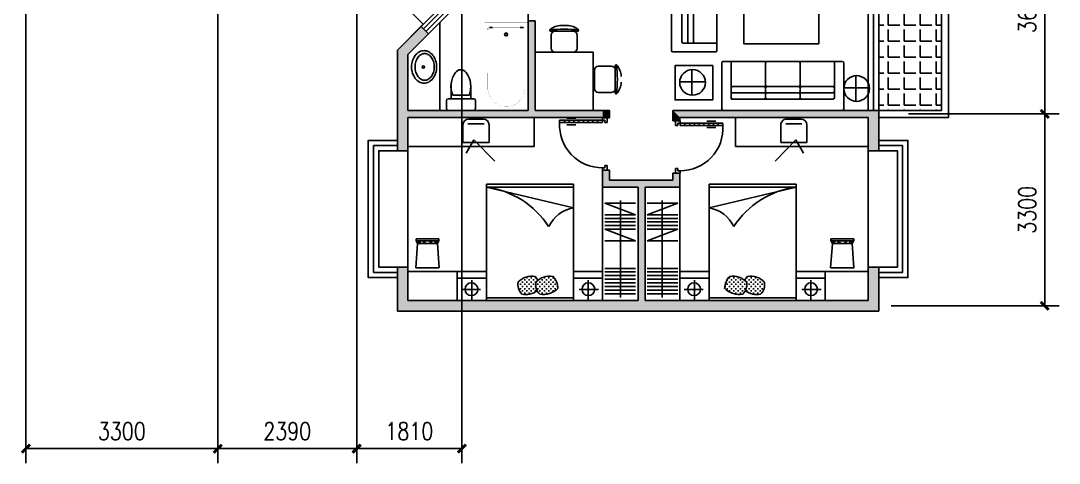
# Model space of a CAD drawing. Header units: millimetres. Extents: x 1254 to 38405, y 477 to 25328.
# Drawn here: x 20544 to 38405, y 4602 to 12208 of the extents above; entities that cross this region are included whole.
import ezdxf
from ezdxf.enums import TextEntityAlignment as Align

# ---------------------------------------------------------------- set-up
doc = ezdxf.new("R2010")
doc.units = ezdxf.units.MM
for name, color, linetype in [('BL', 7, 'Continuous'), ('DIM', 15, 'Continuous'), ('H', 13, 'Continuous'), ('J', 7, 'Continuous'), ('OA_FURNITURE', 7, 'Continuous'), ('PUB_H', 13, 'Continuous'), ('TOILET', 7, 'Continuous'), ('W', 2, 'Continuous'), ('WALL', 4, 'Continuous'), ('WC', 10, 'Continuous'), ('WINDOW_TEXT', 7, 'Continuous'), ('轮廓线', 240, 'Continuous')]:
    doc.layers.add(name, color=color, linetype=linetype)
doc.styles.add('DIM_FONT', font='SIMPLEX.shx', dxfattribs={"width": 0.8})
doc.styles.add('SIMPLEX', font='SIMPLEX.SHX')
doc.styles.get("Standard").update_dxf_attribs({"font": 'arial.ttf'})
doc.dimstyles.new('DIMN', dxfattribs={"dimtxt": 300, "dimasz": 1, "dimexe": 250, "dimexo": 300, "dimgap": 150, "dimtad": 1, "dimdec": 0, "dimdsep": 46, "dimtxsty": 'DIM_FONT', "dimblk": '_DIMX', "dimblk1": 'ARCHTICK', "dimblk2": 'ARCHTICK', "dimcen": 0.1, "dimclrt": 7, "dimadec": 0, "dimazin": 0, "dimtfac": 1, "dimtdec": 0, "dimtix": 1, "dimtmove": 2, "dimatfit": 3, "dimldrblk": '_DIMX', "dimfxl": 1, "dimtolj": 1, "dimtzin": 0, "dimarcsym": 0})

# ---------------------------------------------------------------- blocks, each defined once
blk = doc.blocks.new('*X9')
at = {"color": 0}
for p, q in [((284933, 2325), (284944, 2325)), ((284934, 2316), (284934, 2326)), ((285000, 2325), (285019, 2325)), ((285009, 2316), (285009, 2334)), ((285075, 2325), (285094, 2325)), ((285084, 2316), (285084, 2334)), ((285234, 2316), (285234, 2323)), ((285240, 2325), (285244, 2325)), ((285300, 2325), (285319, 2325)), ((285309, 2316), (285309, 2334)), ((285375, 2325), (285394, 2325)), ((285384, 2316), (285384, 2334)), ((285450, 2325), (285452, 2325)), ((284817, 2212), (284831, 2212)), ((284822, 2203), (284822, 2222)), ((284850, 2250), (284869, 2250)), ((284850, 2175), (284869, 2175)), ((284859, 2241), (284859, 2259)), ((284859, 2166), (284859, 2184)), ((284888, 2288), (284906, 2288)), ((284888, 2212), (284906, 2212)), ((284897, 2278), (284897, 2297)), ((284897, 2203), (284897, 2222)), ((284897, 2128), (284897, 2147)), ((284925, 2250), (284944, 2250)), ((284925, 2175), (284944, 2175)), ((284934, 2241), (284934, 2259)), ((284934, 2166), (284934, 2184)), ((284962, 2288), (284981, 2288)), ((284962, 2212), (284981, 2212)), ((284972, 2278), (284972, 2297)), ((284972, 2203), (284972, 2222)), ((284972, 2128), (284972, 2147)), ((285000, 2250), (285019, 2250)), ((285000, 2175), (285019, 2175)), ((285009, 2241), (285009, 2259)), ((285009, 2166), (285009, 2184)), ((285038, 2288), (285056, 2288)), ((285038, 2212), (285056, 2212)), ((285047, 2278), (285047, 2297)), ((285047, 2203), (285047, 2222)), ((285047, 2128), (285047, 2147)), ((285075, 2250), (285094, 2250)), ((285075, 2175), (285094, 2175)), ((285084, 2241), (285084, 2259)), ((285084, 2166), (285084, 2184)), ((285112, 2288), (285131, 2288)), ((285112, 2212), (285131, 2212)), ((285122, 2278), (285122, 2297)), ((285122, 2203), (285122, 2222)), ((285122, 2128), (285122, 2147)), ((285150, 2250), (285169, 2250)), ((285150, 2175), (285169, 2175)), ((285159, 2241), (285159, 2259)), ((285159, 2166), (285159, 2184)), ((285188, 2288), (285206, 2288)), ((285188, 2212), (285206, 2212)), ((285197, 2278), (285197, 2297)), ((285197, 2203), (285197, 2222)), ((285197, 2128), (285197, 2147)), ((285225, 2250), (285244, 2250)), ((285225, 2175), (285244, 2175)), ((285234, 2241), (285234, 2259)), ((285234, 2166), (285234, 2184)), ((285262, 2288), (285281, 2288)), ((285262, 2212), (285281, 2212)), ((285272, 2278), (285272, 2297)), ((285272, 2203), (285272, 2222)), ((285272, 2128), (285272, 2147)), ((285300, 2250), (285319, 2250)), ((285300, 2175), (285319, 2175)), ((285309, 2241), (285309, 2259)), ((285309, 2166), (285309, 2184)), ((285338, 2288), (285356, 2288)), ((285338, 2212), (285356, 2212)), ((285347, 2278), (285347, 2297)), ((285347, 2203), (285347, 2222)), ((285347, 2128), (285347, 2147)), ((285375, 2250), (285394, 2250)), ((285375, 2175), (285394, 2175)), ((285384, 2241), (285384, 2259)), ((285384, 2166), (285384, 2184)), ((285412, 2288), (285431, 2288)), ((285412, 2212), (285431, 2212)), ((285422, 2278), (285422, 2297)), ((285422, 2203), (285422, 2222)), ((285422, 2128), (285422, 2147)), ((285450, 2250), (285469, 2250)), ((285450, 2175), (285469, 2175)), ((285459, 2316), (285459, 2316)), ((285459, 2241), (285459, 2259)), ((285459, 2166), (285459, 2184)), ((285488, 2212), (285500, 2212)), ((285497, 2203), (285497, 2222)), ((285497, 2138), (285497, 2147)), ((284856, 2100), (284869, 2100)), ((284859, 2094), (284859, 2109)), ((284888, 2138), (284906, 2138)), ((284888, 2062), (284906, 2062)), ((284897, 2053), (284897, 2072)), ((284925, 2100), (284944, 2100)), ((284934, 2091), (284934, 2109)), ((284962, 2138), (284981, 2138)), ((284962, 2062), (284981, 2062)), ((284972, 2053), (284972, 2072)), ((285000, 2100), (285019, 2100)), ((285009, 2091), (285009, 2109)), ((285038, 2138), (285056, 2138)), ((285038, 2062), (285056, 2062)), ((285047, 2053), (285047, 2072)), ((285075, 2100), (285094, 2100)), ((285084, 2091), (285084, 2109)), ((285112, 2138), (285131, 2138)), ((285150, 2100), (285151, 2100)), ((285159, 2106), (285159, 2109)), ((285163, 2100), (285169, 2100)), ((285188, 2138), (285206, 2138)), ((285188, 2062), (285206, 2062)), ((285197, 2053), (285197, 2072)), ((285225, 2100), (285244, 2100)), ((285234, 2091), (285234, 2109)), ((285262, 2138), (285281, 2138)), ((285262, 2062), (285281, 2062)), ((285272, 2053), (285272, 2072)), ((285300, 2100), (285319, 2100)), ((285309, 2091), (285309, 2109)), ((285338, 2138), (285356, 2138)), ((285338, 2062), (285356, 2062)), ((285347, 2053), (285347, 2072)), ((285375, 2100), (285394, 2100)), ((285384, 2091), (285384, 2109)), ((285412, 2138), (285431, 2138)), ((285450, 2100), (285458, 2100)), ((285459, 2101), (285459, 2109)), ((285488, 2138), (285497, 2138))]:
    blk.add_line(p, q, dxfattribs=at)
blk = doc.blocks.new('_C2ZTH')
for p, q in [((-500, 750), (-500, 1250)), ((0, 1250), (-500, 1250)), ((-385, 750), (-385, 1250)), ((-191, 1178), (-191, 849)), ((0, 750), (0, 1250)), ((-353, 1001), (2, 1001)), ((0, 750), (-500, 750)), ((0, -750), (-500, -750)), ((-500, -750), (-500, -1250)), ((-385, -750), (-385, -1250)), ((-191, -1178), (-191, -849)), ((0, -750), (0, -1250)), ((-353, -1001), (2, -1001)), ((0, -1250), (-500, -1250))]:
    blk.add_line(p, q)
for centre in [(-196, 1006), (-196, -1006)]:
    blk.add_circle(centre, 110)
at = {"layer": 'J'}
for p, q in [((-2000, 750), (-2000, -750)), ((0, 750), (-2000, 750)), ((-1950, -750), (-1594, 750)), ((-1950, -750), (-1950, 750)), ((-50, 750), (-50, -750)), ((0, -750), (0, 750)), ((-2000, -750), (0, -750))]:
    blk.add_line(p, q, dxfattribs=at)
for centre, radius, start, end in [((-1023, 844), 578, 189.3238, 244.457), ((-93, 341), 328, 170.9132, 225.9541), ((-194, 156), 326, 92.7966, 133.2149), ((-458, 228), 354, 350.3657, 45.5224), ((-468, -936), 1493, 122.587, 172.8499), ((-93, 35), 328, 170.9132, 225.9541), ((-194, -151), 326, 118.3278, 133.2149), ((-270, 322), 222, 256.7256, 316.496), ((-458, -78), 354, 350.3657, 34.9896), ((-270, 15), 222, 256.7256, 316.496)]:
    blk.add_arc(centre, radius, start, end, dxfattribs=at)
at = {"layer": 'J', "rotation": 270}
blk.add_blockref('*X9', (-2455, 285295), dxfattribs=at)
at = {"style": 'DIM_FONT', "width": 0.8, "flags": 9}
for tag in ['XSIZE', 'YSIZE']:
    blk.add_attdef(tag, (0, 0), '', height=0.5, dxfattribs=at)
blk = doc.blocks.new('_DIMX')
at = {"const_width": 50}
blk.add_lwpolyline([(-70, -70), (70, 70)], dxfattribs=at)
blk = doc.blocks.new('*D38')
at = {"layer": 'DEFPOINTS', "color": 0, "transparency": 16777216}
for p in [(26322, 13787), (28132, 13787), (26322, 4852)]:
    blk.add_point(p, dxfattribs=at)
at = {"layer": 'DIM', "color": 0, "lineweight": -2, "transparency": 16777216}
for p, q in [((26322, 13487), (26322, 4602)), ((28132, 13487), (28132, 4602)), ((28131, 4852), (26323, 4852))]:
    blk.add_line(p, q, dxfattribs=at)
at = {"layer": 'DIM', "color": 0, "lineweight": -2, "transparency": 16777216, "rotation": 180}
blk.add_blockref('_DIMX', (26322, 4852), dxfattribs=at)
at = {"layer": 'DIM', "color": 0, "lineweight": -2, "transparency": 16777216}
blk.add_blockref('_DIMX', (28132, 4852), dxfattribs=at)
at = {"layer": 'DIM', "color": 7, "transparency": 16777216, "insert": (27227, 5152), "char_height": 300, "attachment_point": 5, "style": 'DIM_FONT'}
blk.add_mtext('\\A1;1810', dxfattribs=at)
blk = doc.blocks.new('_ARCHTICK')
at = {"color": 0, "linetype": 'ByBlock', "const_width": 0.15}
blk.add_lwpolyline([(-0.5, -0.5), (0.5, 0.5)], dxfattribs=at)
blk = doc.blocks.new('*D39')
at = {"layer": 'DEFPOINTS', "color": 0, "transparency": 16777216}
for p in [(23932, 13787), (26322, 13787), (23932, 4852)]:
    blk.add_point(p, dxfattribs=at)
at = {"layer": 'DIM', "color": 0, "lineweight": -2, "transparency": 16777216}
for p, q in [((23932, 13487), (23932, 4602)), ((26322, 13487), (26322, 4602)), ((26321, 4852), (23933, 4852))]:
    blk.add_line(p, q, dxfattribs=at)
at = {"layer": 'DIM', "color": 0, "lineweight": -2, "transparency": 16777216, "rotation": 180}
blk.add_blockref('_DIMX', (23932, 4852), dxfattribs=at)
at = {"layer": 'DIM', "color": 0, "lineweight": -2, "transparency": 16777216}
blk.add_blockref('_DIMX', (26322, 4852), dxfattribs=at)
at = {"layer": 'DIM', "color": 7, "transparency": 16777216, "insert": (25127, 5152), "char_height": 300, "attachment_point": 5, "style": 'DIM_FONT'}
blk.add_mtext('\\A1;2390', dxfattribs=at)
blk = doc.blocks.new('*D40')
at = {"layer": 'DEFPOINTS', "color": 0, "transparency": 16777216}
for p in [(20632, 13787), (23932, 13787), (20632, 4852)]:
    blk.add_point(p, dxfattribs=at)
at = {"layer": 'DIM', "color": 0, "lineweight": -2, "transparency": 16777216}
for p, q in [((20632, 13487), (20632, 4602)), ((23932, 13487), (23932, 4602)), ((23931, 4852), (20633, 4852))]:
    blk.add_line(p, q, dxfattribs=at)
at = {"layer": 'DIM', "color": 0, "lineweight": -2, "transparency": 16777216, "rotation": 180}
blk.add_blockref('_DIMX', (20632, 4852), dxfattribs=at)
at = {"layer": 'DIM', "color": 0, "lineweight": -2, "transparency": 16777216}
blk.add_blockref('_DIMX', (23932, 4852), dxfattribs=at)
at = {"layer": 'DIM', "color": 7, "transparency": 16777216, "insert": (22282, 5152), "char_height": 300, "attachment_point": 5, "style": 'DIM_FONT'}
blk.add_mtext('\\A1;3300', dxfattribs=at)
blk = doc.blocks.new('M_E4')
for p, q in [((670, -80), (670, -137)), ((670, -86), (670, -97)), ((670, -663), (670, -614))]:
    blk.add_line(p, q)
at = {"const_width": 1.5}
for points in [[(-750, -750), (-750, 0)], [(-750, 0), (750, 0)], [(750, 0), (750, -750)], [(608, -56), (640, -56)], [(670, -90), (670, -656)], [(670, -663), (670, -655)], [(750, -750), (-750, -750)]]:
    blk.add_lwpolyline(points, dxfattribs=at)
for points in [[(-399, -56, 0.930688), (-388, -693, 0.930688)], [(670, -86, 0.414214), (640, -56, 0.414214)], [(670, -90, 0.041784), (670, -85, 0.412615)], [(640, -693, 0.414214), (670, -663, 0.414214)]]:
    blk.add_lwpolyline(points, format="xyb", dxfattribs=at)
at = {"const_width": 1.5, "flags": 128}
for points in [[(-399, -56), (608, -56)], [(-399, -694), (645, -692)]]:
    blk.add_lwpolyline(points, dxfattribs=at)
for radius in [25, 23]:
    blk.add_circle((550, -381), radius)
blk.add_arc((640, -663), 30, 270, 280.176)
at = {"width": 0.8, "flags": 9}
for tag in ['XSIZE', 'YSIZE']:
    blk.add_attdef(tag, (0, 0), '', height=0.5, dxfattribs=at)
blk = doc.blocks.new('_WBLK')
for p, q in [((-0.5, 0.5), (0.5, 0.5)), ((0.5, 0.167), (-0.5, 0.167)), ((0.5, -0.167), (-0.5, -0.167)), ((-0.5, -0.5), (0.5, -0.5))]:
    blk.add_line(p, q)
at = {"layer": 'WINDOW_TEXT', "style": 'SIMPLEX', "flags": 9}
blk.add_attdef('A', text='', height=1, dxfattribs=at).set_placement((0, 1.5), align=Align.MIDDLE)
blk = doc.blocks.new('M_A24LXR')
for p, q in [((-0.455, 0.071), (-0.455, 0.888)), ((-0.455, 0.888), (-0.41, 0.888)), ((-0.455, 0.797), (-0.41, 0.797)), ((-0.41, 0.888), (-0.41, 0.071)), ((-0.494, 0.753), (-0.494, 0.578)), ((-0.455, 0.707), (-0.41, 0.707)), ((-0.455, 0.616), (-0.41, 0.616)), ((-0.371, 0.753), (-0.371, 0.578)), ((-0.455, 0.525), (-0.41, 0.525)), ((-0.455, 0.434), (-0.41, 0.434)), ((-0.455, 0.343), (-0.41, 0.343)), ((-0.455, 0.253), (-0.41, 0.253)), ((-0.501, 0.071), (-0.455, 0.071)), ((-0.501, -0.02), (-0.501, 0.071)), ((-0.455, 0.162), (-0.41, 0.162)), ((-0.41, 0.071), (-0.455, 0.071)), ((-0.455, 0.071), (-0.455, 0.026)), ((-0.455, 0.026), (-0.41, 0.026)), ((-0.41, 0.026), (-0.41, -0.02)), ((0.453, 0.026), (0.407, 0.026)), ((0.407, 0.026), (0.407, -0.02)), ((0.498, 0.071), (0.453, 0.071)), ((0.453, 0.071), (0.453, 0.026)), ((0.498, -0.02), (0.498, 0.071)), ((-0.501, -0.02), (-0.501, -0.02)), ((-0.41, -0.02), (-0.501, -0.02)), ((0.407, -0.02), (0.498, -0.02)), ((0.498, -0.02), (0.498, -0.02))]:
    blk.add_line(p, q)
blk.add_arc((-0.364, 0.072), 0.817, 359.9115, 93.1848)
blk = doc.blocks.new('M_C4')
for p, q in [((100, 250), (350, 250)), ((0, -150), (0, 150)), ((363, 169), (84, 169)), ((450, 150), (450, -150)), ((450, -150), (0, -150)), ((187, -107), (57, -336)), ((187, -107), (547, -475))]:
    blk.add_line(p, q)
for centre, start, end in [((100, 150), 90, 180), ((350, 150), 0, 90)]:
    blk.add_arc(centre, 100, start, end)
at = {"flags": 9}
for tag in ['XSIZE', 'YSIZE']:
    blk.add_attdef(tag, (0, 0), '', height=0.5, dxfattribs=at)
at = {"width": 0.8, "flags": 9}
for tag in ['YSIZE', 'XSIZE', 'XSIZE', 'YSIZE']:
    blk.add_attdef(tag, (225, -150), '', height=0.5, dxfattribs=at)
blk = doc.blocks.new('M_C15')
at = {"linetype": 'Continuous'}
for p, q in [((-197, 1), (-168, 418)), ((-195, 500), (-195, 466)), ((-195, 500), (200, 500)), ((-195, 467), (-168, 416)), ((200, 466), (-195, 466)), ((-170, 418), (173, 418)), ((-153, 467), (-153, 417)), ((-125, 467), (-125, 417)), ((-66, 467), (-66, 417)), ((-45, 467), (-45, 417)), ((47, 467), (47, 417)), ((71, 467), (71, 417)), ((135, 467), (135, 417)), ((159, 467), (159, 417)), ((173, 417), (199, 467)), ((202, 1), (173, 418)), ((200, 500), (200, 466)), ((200, 0), (-200, 0))]:
    blk.add_line(p, q, dxfattribs=at)
at = {"width": 0.8, "flags": 9}
for tag in ['XSIZE', 'YSIZE']:
    blk.add_attdef(tag, (0, 0), '', height=0.5, dxfattribs=at)
blk = doc.blocks.new('_LV3')
for points in [[(280, -265, 0.12431), (260, -186, 0.105707), (198, -113, 0.086941), (110, -67, 0.077137), (0, -50, 0.077137), (-110, -67, 0.086941), (-198, -113, 0.105707), (-260, -186, 0.12431), (-280, -265, 0.12431), (-260, -344, 0.105707), (-198, -417, 0.086941), (-110, -463, 0.077137), (0, -480, 0.077137), (110, -463, 0.086941), (198, -417, 0.105707), (260, -344, 0.12431)], [(230, -275, 0.12431), (216, -220, 0.105707), (168, -163, 0.086941), (95, -125, 0.077137), (0, -110, 0.077137), (-95, -125, 0.086941), (-168, -163, 0.105707), (-216, -220, 0.12431), (-230, -275, 0.12431), (-216, -330, 0.105707), (-168, -387, 0.086941), (-95, -425, 0.077137), (0, -440, 0.077137), (95, -425, 0.086941), (168, -387, 0.105707), (216, -330, 0.12431)]]:
    blk.add_lwpolyline(points, format="xyb", close=True)
blk.add_circle((0, -250), 20)
blk = doc.blocks.new('M_E24TTP')
at = {"layer": 'TOILET', "color": 7}
for p, q in [((-170, 200), (-170, 430)), ((170, 200), (170, 430)), ((-220, 200), (220, 200)), ((-140, 260), (140, 260)), ((-250, 30), (-250, 170)), ((220, 0), (-220, 0)), ((250, 170), (250, 30))]:
    blk.add_line(p, q, dxfattribs=at)
for centre, radius, start, end in [((227, 413), 398, 143.3619, 202.5495), ((0, 590), 110, 33.4509, 146.5491), ((-227, 413), 398, 337.4505, 36.6381), ((-220, 170), 30, 90, 180), ((220, 170), 30, 0, 90), ((-220, 30), 30, 180, 270), ((220, 30), 30, 270, 0)]:
    blk.add_arc(centre, radius, start, end, dxfattribs=at)
at = {"style": 'DIM_FONT', "width": 0.8, "flags": 9}
for tag in ['XSIZE', 'YSIZE']:
    blk.add_attdef(tag, (0, 0), '', height=0.5, dxfattribs=at)
blk = doc.blocks.new('*D34')
at = {"layer": 'DEFPOINTS', "color": 0, "transparency": 16777216}
for p in [(35512, 10608), (35212, 7308), (38155, 7308)]:
    blk.add_point(p, dxfattribs=at)
at = {"layer": 'DIM', "color": 0, "lineweight": -2, "transparency": 16777216}
for p, q in [((35812, 10608), (38405, 10608)), ((38155, 10607), (38155, 7309)), ((35512, 7308), (38405, 7308))]:
    blk.add_line(p, q, dxfattribs=at)
for p, rotation in [((38155, 10608), 90), ((38155, 7308), 270)]:
    blk.add_blockref('_DIMX', p, dxfattribs=dict(at, rotation=rotation))
at = {"layer": 'DIM', "color": 7, "transparency": 16777216, "insert": (37855, 8958), "char_height": 300, "attachment_point": 5, "rotation": 90, "style": 'DIM_FONT'}
blk.add_mtext('\\A1;3300', dxfattribs=at)
blk = doc.blocks.new('*D35')
at = {"layer": 'DEFPOINTS', "color": 0, "transparency": 16777216}
for p in [(35512, 14208), (35512, 10608), (38155, 10608)]:
    blk.add_point(p, dxfattribs=at)
at = {"layer": 'DIM', "color": 0, "lineweight": -2, "transparency": 16777216}
for p, q in [((35812, 14208), (38405, 14208)), ((38155, 14207), (38155, 10609)), ((35812, 10608), (38405, 10608))]:
    blk.add_line(p, q, dxfattribs=at)
for p, rotation in [((38155, 14208), 90), ((38155, 10608), 270)]:
    blk.add_blockref('_DIMX', p, dxfattribs=dict(at, rotation=rotation))
at = {"layer": 'DIM', "color": 7, "transparency": 16777216, "insert": (37855, 12408), "char_height": 300, "attachment_point": 5, "rotation": 90, "style": 'DIM_FONT'}
blk.add_mtext('\\A1;3600', dxfattribs=at)
blk = doc.blocks.new('80217075631460')
for p, q in [((-1725, 90), (1725, 90)), ((-1725, 0), (1725, 0)), ((-1725, -90), (1725, -90))]:
    blk.add_line(p, q)
at = {"style": 'SIMPLEX', "flags": 9}
blk.add_attdef('A', text='', height=1, dxfattribs=at).set_placement((0, 0), align=Align.MIDDLE)
blk = doc.blocks.new('M_C31NFU')
at = {"layer": 'OA_FURNITURE'}
for p, q in [((-433, 755), (-433, 25)), ((392, 780), (-408, 780)), ((417, 755), (417, 25)), ((242, 600), (-258, 600)), ((267, 575), (267, 0)), ((392, 0), (-408, 0))]:
    blk.add_line(p, q, dxfattribs=at)
for points in [[(242, 600), (-258, 600, 0.414214), (-283, 575), (-283, 525, 0.414214), (-258, 500), (242, 500, 0.414214), (267, 525), (267, 575, 0.414214)], [(242, 500), (-258, 500, 0.414214), (-283, 475), (-283, 425, 0.414214), (-258, 400), (242, 400, 0.414214), (267, 425), (267, 475, 0.414214)], [(242, 400), (-258, 400, 0.414214), (-283, 375), (-283, 25, 0.414214), (-258, 0), (242, 0, 0.414214), (267, 25), (267, 375, 0.414214)]]:
    blk.add_lwpolyline(points, format="xyb", close=True, dxfattribs=at)
for centre, start, end in [((-408, 755), 90, 180), ((392, 755), 0, 90), ((242, 575), 0, 90), ((-408, 25), 180, 270), ((392, 25), 270, 0)]:
    blk.add_arc(centre, 25, start, end, dxfattribs=at)
at = {"style": 'DIM_FONT', "width": 0.8, "flags": 9}
for tag in ['XSIZE', 'YSIZE']:
    blk.add_attdef(tag, (0, 0), '', height=0.5, dxfattribs=at)
blk = doc.blocks.new('*X21')
at = {"color": 0}
for p, q in [((227700, 12100), (227700, 12192)), ((227975, 12100), (227975, 12192)), ((228250, 12100), (228250, 12192)), ((228525, 12100), (228525, 12192)), ((228800, 12100), (228800, 12192)), ((229075, 12100), (229075, 12192)), ((229350, 12100), (229350, 12192)), ((229625, 12100), (229625, 12192)), ((229900, 12100), (229900, 12192)), ((230175, 12100), (230175, 12192)), ((230450, 12100), (230450, 12192)), ((230725, 12100), (230725, 12192)), ((231000, 12100), (231000, 12192)), ((227611, 12100), (227625, 12100)), ((227700, 12100), (227900, 12100)), ((227700, 11825), (227700, 12025)), ((227975, 12100), (228175, 12100)), ((227975, 11825), (227975, 12025)), ((228250, 12100), (228450, 12100)), ((228250, 11825), (228250, 12025)), ((228525, 12100), (228725, 12100)), ((228525, 11825), (228525, 12025)), ((228800, 12100), (229000, 12100)), ((228800, 11825), (228800, 12025)), ((229075, 12100), (229275, 12100)), ((229075, 11825), (229075, 12025)), ((229350, 12100), (229550, 12100)), ((229350, 11825), (229350, 12025)), ((229625, 12100), (229825, 12100)), ((229625, 11825), (229625, 12025)), ((229900, 12100), (230100, 12100)), ((229900, 11825), (229900, 12025)), ((230175, 12100), (230375, 12100)), ((230175, 11825), (230175, 12025)), ((230450, 12100), (230650, 12100)), ((230450, 11825), (230450, 12025)), ((230725, 12100), (230925, 12100)), ((230725, 11825), (230725, 12025)), ((231000, 12100), (231121, 12100)), ((231000, 11825), (231000, 12025)), ((227611, 11825), (227625, 11825)), ((227700, 11825), (227900, 11825)), ((227975, 11825), (228175, 11825)), ((228250, 11825), (228450, 11825)), ((228525, 11825), (228725, 11825)), ((228800, 11825), (229000, 11825)), ((229075, 11825), (229275, 11825)), ((229350, 11825), (229550, 11825)), ((229625, 11825), (229825, 11825)), ((229900, 11825), (230100, 11825)), ((230175, 11825), (230375, 11825)), ((230450, 11825), (230650, 11825)), ((230725, 11825), (230925, 11825)), ((231000, 11825), (231121, 11825)), ((227700, 11550), (227700, 11750)), ((227975, 11550), (227975, 11750)), ((228250, 11550), (228250, 11750)), ((228525, 11550), (228525, 11750)), ((228800, 11550), (228800, 11750)), ((229075, 11550), (229075, 11750)), ((229350, 11550), (229350, 11750)), ((229625, 11550), (229625, 11750)), ((229900, 11550), (229900, 11750)), ((230175, 11550), (230175, 11750)), ((230450, 11550), (230450, 11750)), ((230725, 11550), (230725, 11750)), ((231000, 11550), (231000, 11750)), ((227611, 11550), (227625, 11550)), ((227700, 11550), (227900, 11550)), ((227700, 11275), (227700, 11475)), ((227975, 11550), (228175, 11550)), ((227975, 11275), (227975, 11475)), ((228250, 11550), (228450, 11550)), ((228250, 11275), (228250, 11475)), ((228525, 11550), (228725, 11550)), ((228525, 11275), (228525, 11475)), ((228800, 11550), (229000, 11550)), ((228800, 11275), (228800, 11475)), ((229075, 11550), (229275, 11550)), ((229075, 11275), (229075, 11475)), ((229350, 11550), (229550, 11550)), ((229350, 11275), (229350, 11475)), ((229625, 11550), (229825, 11550)), ((229625, 11275), (229625, 11475)), ((229900, 11550), (230100, 11550)), ((229900, 11275), (229900, 11475)), ((230175, 11550), (230375, 11550)), ((230175, 11275), (230175, 11475)), ((230450, 11550), (230650, 11550)), ((230450, 11275), (230450, 11475)), ((230725, 11550), (230925, 11550)), ((230725, 11275), (230725, 11475)), ((231000, 11550), (231121, 11550)), ((231000, 11275), (231000, 11475)), ((227611, 11275), (227625, 11275)), ((227700, 11275), (227900, 11275)), ((227975, 11275), (228175, 11275)), ((228250, 11275), (228450, 11275)), ((228525, 11275), (228725, 11275)), ((228800, 11275), (229000, 11275)), ((229075, 11275), (229275, 11275)), ((229350, 11275), (229550, 11275)), ((229625, 11275), (229825, 11275)), ((229900, 11275), (230100, 11275)), ((230175, 11275), (230375, 11275)), ((230450, 11275), (230650, 11275)), ((230725, 11275), (230925, 11275)), ((231000, 11275), (231121, 11275)), ((227700, 11112), (227700, 11200)), ((227975, 11112), (227975, 11200)), ((228250, 11112), (228250, 11200)), ((228525, 11112), (228525, 11200)), ((228800, 11112), (228800, 11200)), ((229075, 11112), (229075, 11200)), ((229350, 11112), (229350, 11200)), ((229625, 11112), (229625, 11200)), ((229900, 11112), (229900, 11200)), ((230175, 11112), (230175, 11200)), ((230450, 11112), (230450, 11200)), ((230725, 11112), (230725, 11200)), ((231000, 11112), (231000, 11200))]:
    blk.add_line(p, q, dxfattribs=at)
blk = doc.blocks.new('M_C34BMF')
at = {"layer": 'OA_FURNITURE'}
for p, q in [((-1058, -186), (-1058, 600)), ((-1031, 627), (1015, 627)), ((-896, 8), (-896, 627)), ((881, -19), (881, 627)), ((1042, -186), (1042, 600)), ((-869, -19), (881, -19)), ((-1031, -213), (1015, -213))]:
    blk.add_line(p, q, dxfattribs=at)
for points in [[(-869, 196), (-331, 196, 0.414214), (-304, 223), (-304, 600, 0.414214), (-331, 627), (-869, 627, 0.414214), (-896, 600), (-896, 223, 0.414214)], [(-277, 196), (261, 196, 0.414214), (288, 223), (288, 600, 0.414214), (261, 627), (-277, 627, 0.414214), (-304, 600), (-304, 223, 0.414214)], [(315, 196), (854, 196, 0.414214), (881, 223), (881, 600, 0.414214), (854, 627), (315, 627, 0.414214), (288, 600), (288, 223, 0.414214)], [(-869, 89), (-331, 89, 0.414214), (-304, 115), (-304, 169, 0.414214), (-331, 196), (-869, 196, 0.414214), (-896, 169), (-896, 115, 0.414214)], [(-277, 89), (261, 89, 0.414214), (288, 115), (288, 169, 0.414214), (261, 196), (-277, 196, 0.414214), (-304, 169), (-304, 115, 0.414214)], [(315, 89), (854, 89, 0.414214), (881, 115), (881, 169, 0.414214), (854, 196), (315, 196, 0.414214), (288, 169), (288, 115, 0.414214)], [(-869, -19), (-331, -19, 0.414214), (-304, 8), (-304, 62, 0.414214), (-331, 89), (-869, 89, 0.414214), (-896, 62), (-896, 8, 0.414214)], [(-277, -19), (261, -19, 0.414214), (288, 8), (288, 62, 0.414214), (261, 89), (-277, 89, 0.414214), (-304, 62), (-304, 8, 0.414214)], [(315, -19), (854, -19, 0.414214), (881, 8), (881, 62, 0.414214), (854, 89), (315, 89, 0.414214), (288, 62), (288, 8, 0.414214)]]:
    blk.add_lwpolyline(points, format="xyb", close=True, dxfattribs=at)
for centre, start, end in [((-1031, 600), 90, 180), ((1015, 600), 0, 90), ((-869, 8), 180, 270), ((854, 8), 270, 0), ((-1031, -186), 180, 270), ((1015, -186), 270, 0)]:
    blk.add_arc(centre, 26.9, start, end, dxfattribs=at)
at = {"style": 'DIM_FONT', "width": 0.8, "flags": 9}
for tag in ['XSIZE', 'YSIZE']:
    blk.add_attdef(tag, (0, 0), '', height=0.5, dxfattribs=at)

msp = doc.modelspace()

# ---------------------------------------------------------------- linework, layer by layer
at = {"layer": 'BL'}
msp.add_line((27467.1, 12149.1), (26533.7, 13082.4), dxfattribs=at)
for points in [[(35301.5, 14297.6), (36501.5, 14297.6), (36501.5, 10547.6), (35301.5, 10547.6)], [(35301.5, 14177.6), (36381.5, 14177.6), (36381.5, 10667.6), (35301.5, 10667.6)]]:
    msp.add_lwpolyline(points, dxfattribs=at)
at = {"layer": 'H'}
msp.add_line((29271.5, 12173.4), (29271.5, 12907.6), dxfattribs=at)
msp.add_lwpolyline([(35301.5, 14177.6), (36381.5, 14177.6), (36381.5, 10667.6), (35301.5, 10667.6)], close=True, dxfattribs=at)
at = {"layer": 'J'}
for p, q in [((29391.5, 11667.6), (30391.5, 11667.6)), ((30391.5, 10667.6), (30391.5, 11667.6)), ((32087, 11369), (32087, 10928.1)), ((34909, 11264.4), (34909, 10823.6)), ((32319, 11160.2), (31878.2, 11160.2)), ((35141, 11055.6), (34700.1, 11055.6)), ((29375, 10047.6), (29375, 10547.6)), ((32838.1, 10047.6), (32838.1, 10547.6)), ((29375, 10047.6), (27201.5, 10047.6)), ((32838.1, 10047.6), (35121.5, 10047.6)), ((30551.5, 7397.6), (30551.5, 9347.6)), ((31281.5, 9347.6), (31881.5, 9347.6)), ((31881.5, 7397.6), (31881.5, 9347.6)), ((30857, 7449.5), (30857, 9119.9)), ((31576.1, 7449.5), (31576.1, 9119.9)), ((30590.4, 9074.9), (31116.6, 9074.9)), ((31116.6, 8874.1), (30590.4, 9074.9)), ((31316.4, 8874.1), (31842.6, 9074.9)), ((31842.6, 9074.9), (31316.4, 9074.9)), ((30590.4, 8874.1), (31116.6, 8874.1)), ((30590.4, 8811.7), (31116.6, 8811.7)), ((31842.6, 8874.1), (31316.4, 8874.1)), ((31842.6, 8811.7), (31316.4, 8811.7)), ((30590.4, 8749.4), (31116.6, 8749.4)), ((30590.4, 8687.1), (31116.6, 8687.1)), ((30590.4, 8624.7), (31116.6, 8624.7)), ((31116.6, 8427.3), (30590.4, 8624.7)), ((31842.6, 8749.4), (31316.4, 8749.4)), ((31842.6, 8687.1), (31316.4, 8687.1)), ((31316.4, 8427.3), (31842.6, 8624.7)), ((31842.6, 8624.7), (31316.4, 8624.7)), ((30590.4, 8427.3), (31116.6, 8427.3)), ((31842.6, 8427.3), (31316.4, 8427.3)), ((28051.5, 7897.6), (27201.5, 7897.6)), ((30590.4, 7951.6), (31116.6, 7951.6)), ((30590.4, 7889.3), (31116.6, 7889.3)), ((31842.6, 7951.6), (31316.4, 7951.6)), ((31842.6, 7889.3), (31316.4, 7889.3)), ((34381.5, 7897.6), (35121.5, 7897.6)), ((30590.4, 7826.9), (31116.6, 7826.9)), ((30590.4, 7764.6), (31116.6, 7764.6)), ((30590.4, 7702.3), (31116.6, 7702.3)), ((31842.6, 7826.9), (31316.4, 7826.9)), ((31842.6, 7764.6), (31316.4, 7764.6)), ((31842.6, 7702.3), (31316.4, 7702.3)), ((30590.4, 7639.9), (31116.6, 7639.9)), ((30590.4, 7577.6), (31116.6, 7577.6)), ((30590.4, 7515.3), (31116.6, 7515.3)), ((31842.6, 7639.9), (31316.4, 7639.9)), ((31842.6, 7577.6), (31316.4, 7577.6)), ((31842.6, 7515.3), (31316.4, 7515.3))]:
    msp.add_line(p, q, dxfattribs=at)
for points in [[(34270.2, 11810.7), (32981.2, 11810.7), (32981.2, 12449.7), (34270.2, 12449.7)], [(32447, 10846.5), (31796.7, 10846.5), (31796.7, 11439), (32447, 11439)]]:
    msp.add_lwpolyline(points, close=True, dxfattribs=at)
for centre in [(32098.6, 11148.5), (34920.6, 11044)]:
    msp.add_circle(centre, 220.7, dxfattribs=at)
at = {"layer": 'OA_FURNITURE', "color": 1}
for p, q in [((30120.6, 12029), (29660.6, 12029)), ((29940.2, 12129), (29841, 12129)), ((29665.6, 11961.5), (29665.6, 11736.5)), ((30115.6, 11961.5), (30115.6, 11736.5)), ((30048.1, 11669), (29733.1, 11669)), ((30769.9, 10971.8), (30769.9, 11431.8)), ((30409.9, 11044.3), (30409.9, 11359.3)), ((30702.4, 11426.8), (30477.4, 11426.8)), ((30702.4, 10976.8), (30477.4, 10976.8))]:
    msp.add_line(p, q, dxfattribs=at)
for centre, radius, start, end in [((29651.4, 12045.1), 10, 130.72654, 202.66999), ((29660.6, 12049), 20, 202.66999, 270), ((29850.8, 11813.5), 315.6, 91.76514, 130.72654), ((29890.6, 9351.1), 2712.7, 84.8023, 95.1977), ((29733.1, 11961.5), 67.5, 90, 180), ((29930.5, 11813.5), 315.6, 49.27346, 88.23486), ((30048.1, 11961.5), 67.5, 0, 90), ((30120.6, 12049), 20, 270, 337.33001), ((30129.8, 12045.1), 10, 337.33001, 49.27346), ((29733.1, 11736.5), 67.5, 180, 270), ((30048.1, 11736.5), 67.5, 270, 0), ((30789.9, 11431.8), 20, 112.66999, 180), ((30786.1, 11441), 10, 40.72654, 112.66999), ((30554.5, 11241.6), 315.6, 1.76514, 40.72654), ((28092.1, 11201.8), 2712.7, 354.8023, 5.1977), ((30477.4, 11359.3), 67.5, 90, 180), ((30702.4, 11359.3), 67.5, 0, 90), ((30554.5, 11162), 315.6, 319.27346, 358.23486), ((30477.4, 11044.3), 67.5, 180, 270), ((30702.4, 11044.3), 67.5, 270, 0), ((30789.9, 10971.8), 20, 180, 247.33001), ((30786.1, 10962.6), 10, 247.33001, 319.27346)]:
    msp.add_arc(centre, radius, start, end, dxfattribs=at)
at = {"layer": 'PUB_H'}
for points in [[(29271.5, 12207.6), (29391.5, 12207.6), (29271.5, 10667.6), (29391.5, 10667.6)], [(27555.1, 11982.4), (27201.5, 11628.9), (27427.8, 12109.7), (27021.5, 11703.4)], [(27021.5, 11703.4), (27201.5, 11628.9), (27021.5, 9972.6), (27201.5, 10667.6)], [(27021.5, 9972.6), (27201.5, 10667.6), (27201.5, 9972.6)], [(27201.5, 10667.6), (29271.5, 10667.6), (27201.5, 10547.6), (30551.5, 10547.6)], [(29271.5, 10667.6), (29391.5, 10667.6), (30551.5, 10547.6), (30551.5, 10667.6)], [(30671.5, 10667.6), (30551.5, 10547.6), (30551.5, 10667.6)], [(30551.5, 10537.6), (30551.5, 10547.6), (30671.5, 10537.6), (30671.5, 10667.6)], [(35301.5, 10667.6), (35121.5, 10547.6), (31761.5, 10667.6), (31881.5, 10547.6)], [(31761.5, 10667.6), (31881.5, 10547.6), (31761.5, 10487.6), (31881.5, 10487.6)], [(35121.5, 9972.6), (35121.5, 10547.6), (35301.5, 9972.6), (35301.5, 10667.6)], [(30551.5, 9347.6), (30551.5, 9637.6), (30671.5, 9467.6), (30671.5, 9637.6)], [(31281.5, 9347.6), (31161.5, 9347.6), (30671.5, 9467.6), (30551.5, 9347.6)], [(31881.5, 9347.6), (31281.5, 9347.6), (31761.5, 9467.6), (30671.5, 9467.6)], [(31881.5, 9587.6), (31881.5, 9347.6), (31761.5, 9587.6), (31761.5, 9467.6)], [(31281.5, 7397.6), (31161.5, 7397.6), (31281.5, 9347.6), (31161.5, 9347.6)], [(27021.5, 7972.6), (27201.5, 7972.6), (27021.5, 7217.6), (27201.5, 7397.6)], [(35121.5, 7972.6), (35301.5, 7972.6), (35121.5, 7397.6), (35301.5, 7217.6)], [(27021.5, 7217.6), (27201.5, 7397.6), (31281.5, 7397.6)], [(35301.5, 7217.6), (27021.5, 7217.6), (35121.5, 7397.6), (31281.5, 7397.6)]]:
    msp.add_solid(points, dxfattribs=at)
at = {"layer": 'W'}
for p, q in [((27201.5, 9972.6), (27201.5, 7972.6)), ((35121.5, 9972.6), (35121.5, 7972.6))]:
    msp.add_line(p, q, dxfattribs=at)
for points in [[(27021.5, 10152.6), (26521.5, 10152.6), (26521.5, 7792.6), (27021.5, 7792.6)], [(27021.5, 10062.6), (26611.5, 10062.6), (26611.5, 7882.6), (27021.5, 7882.6)], [(35301.5, 10152.6), (35801.5, 10152.6), (35801.5, 7792.6), (35301.5, 7792.6)], [(35301.5, 10062.6), (35711.5, 10062.6), (35711.5, 7882.6), (35301.5, 7882.6)], [(27021.5, 9972.6), (26701.5, 9972.6), (26701.5, 7972.6), (27021.5, 7972.6)], [(35301.5, 9972.6), (35621.5, 9972.6), (35621.5, 7972.6), (35301.5, 7972.6)]]:
    msp.add_lwpolyline(points, dxfattribs=at)
at = {"layer": 'WALL'}
for p, q in [((29271.5, 10667.6), (29271.5, 12207.6)), ((29271.5, 12207.6), (29391.5, 12207.6)), ((29391.5, 10667.6), (29391.5, 12207.6)), ((27021.5, 11703.4), (27427.8, 12109.7)), ((27555.1, 11982.4), (27201.5, 11628.9)), ((27555.1, 11982.4), (27427.8, 12109.7)), ((27021.5, 11703.4), (27021.5, 9972.6)), ((27201.5, 11628.9), (27201.5, 10667.6)), ((27201.5, 10667.6), (29271.5, 10667.6)), ((27201.5, 10547.6), (27201.5, 9972.6)), ((27201.5, 10547.6), (30551.5, 10547.6)), ((29391.5, 10667.6), (30551.5, 10667.6)), ((30551.5, 10667.6), (30671.5, 10667.6)), ((30551.5, 10547.6), (30551.5, 10537.6)), ((30671.5, 10667.6), (30671.5, 10537.6)), ((31761.5, 10667.6), (35301.5, 10667.6)), ((31761.5, 10487.6), (31761.5, 10667.6)), ((31881.5, 10547.6), (35121.5, 10547.6)), ((31881.5, 10487.6), (31881.5, 10547.6)), ((35121.5, 10547.6), (35121.5, 9972.6)), ((35301.5, 9972.6), (35301.5, 10667.6)), ((30551.5, 10537.6), (30671.5, 10537.6)), ((31881.5, 10487.6), (31761.5, 10487.6)), ((27201.5, 9972.6), (27021.5, 9972.6)), ((35121.5, 9972.6), (35301.5, 9972.6)), ((30671.5, 9637.6), (30551.5, 9637.6)), ((30551.5, 9637.6), (30551.5, 9347.6)), ((30671.5, 9637.6), (30671.5, 9467.6)), ((31761.5, 9467.6), (30671.5, 9467.6)), ((31761.5, 9467.6), (31761.5, 9587.6)), ((31881.5, 9587.6), (31761.5, 9587.6)), ((31881.5, 9347.6), (31881.5, 9587.6)), ((31161.5, 9347.6), (30551.5, 9347.6)), ((31161.5, 9347.6), (31161.5, 7397.6)), ((31281.5, 9347.6), (31281.5, 7397.6)), ((31281.5, 9347.6), (31881.5, 9347.6)), ((27021.5, 7972.6), (27021.5, 7217.6)), ((27201.5, 7972.6), (27021.5, 7972.6)), ((27201.5, 7972.6), (27201.5, 7397.6)), ((35121.5, 7972.6), (35121.5, 7397.6)), ((35121.5, 7972.6), (35301.5, 7972.6)), ((35301.5, 7217.6), (35301.5, 7972.6)), ((27201.5, 7397.6), (31161.5, 7397.6)), ((31281.5, 7397.6), (35121.5, 7397.6)), ((27021.5, 7217.6), (35301.5, 7217.6))]:
    msp.add_line(p, q, dxfattribs=at)
at = {"layer": 'WC'}
msp.add_line((27751.5, 12178.9), (27751.5, 10667.6), dxfattribs=at)
at = {"layer": '轮廓线'}
for p, q in [((36501.5, 10547.6), (36501.5, 14297.6)), ((25473.1, 14143.1), (27467.1, 12149.1)), ((27467.1, 12149.1), (27021.5, 11703.4)), ((27021.5, 11703.4), (27021.5, 10152.6)), ((35301.5, 10152.6), (35301.5, 10547.6)), ((35301.5, 10547.6), (36501.5, 10547.6)), ((27021.5, 10152.6), (26521.5, 10152.6)), ((26521.5, 10152.6), (26521.5, 7792.6)), ((35801.5, 10152.6), (35301.5, 10152.6)), ((35801.5, 7792.6), (35801.5, 10152.6)), ((26521.5, 7792.6), (27021.5, 7792.6)), ((27021.5, 7792.6), (27021.5, 7217.6)), ((35301.5, 7217.6), (35301.5, 7792.6)), ((35301.5, 7792.6), (35801.5, 7792.6)), ((27021.5, 7217.6), (35301.5, 7217.6))]:
    msp.add_line(p, q, dxfattribs=at)

# ---------------------------------------------------------------- block references
at = {"layer": 'H', "xscale": -1, "rotation": 269.9999999999992}
msp.add_blockref('*X21', (24190, -216943.8), dxfattribs=at)
at = {"layer": 'J', "xscale": -1}
for name, p, rotation in [('M_C31NFU', (32516.7, 12089.6), 89.9999999999992), ('M_C34BMF', (33643.1, 10880.6), 359.9999999999992), ('M_C4', (34064.4, 10267.7), 359.9999999999992), ('_C2ZTH', (33131.5, 7397.6), 89.9999999999992), ('M_C15', (34675.8, 7961), 359.9999999999992)]:
    msp.add_blockref(name, p, dxfattribs=dict(at, rotation=rotation))
at = {"layer": 'J'}
for name, p in [('M_C4', (28148.6, 10267.7)), ('M_C15', (27537.2, 7961))]:
    msp.add_blockref(name, p, dxfattribs=at)
at = {"layer": 'J', "rotation": 269.9999999999992}
msp.add_blockref('_C2ZTH', (29301.5, 7397.6), dxfattribs=at)
at = {"layer": 'W', "xscale": -1, "rotation": 89.9999999999992}
msp.add_blockref('80217075631460', (35211.5, 12392.6), dxfattribs=at)
at = {"layer": 'W'}
for name, p, xscale, yscale, zscale, rotation in [('_WBLK', (27703.6, 12258.2), -600, 180.0000000000223, 600, 44.99999999999913), ('M_A24LXR', (30611.5, 10087.6), -900, 900, 900, 89.9999999999992), ('M_A24LXR', (31821.5, 10037.6), -900, -900, 900, 89.9999999999992)]:
    msp.add_blockref(name, p, dxfattribs=dict(at, xscale=xscale, yscale=yscale, zscale=zscale, rotation=rotation))
at = {"layer": 'WC', "xscale": -1}
for name, p, rotation in [('M_E4', (29271.5, 11423.4), 270.0000000000039), ('_LV3', (27215.8, 11415.1), 89.9999999999992)]:
    msp.add_blockref(name, p, dxfattribs=dict(at, rotation=rotation))
at = {"layer": 'WC'}
msp.add_blockref('M_E24TTP', (28114, 10667.6), dxfattribs=at)

# ---------------------------------------------------------------- dimensions: what is measured, and where the dimension line sits
at = {"layer": 'DIM'}
for base, p1, p2, picture, middle in [((38155.1, 10607.6), (35511.5, 14207.6), (35511.5, 10607.6), '*D35', (37855.1, 12407.6)), ((38155.1, 7307.6), (35511.5, 10607.6), (35211.5, 7307.6), '*D34', (37855.1, 8957.6))]:
    dim = msp.add_linear_dim(base=base, p1=p1, p2=p2, angle=270, dimstyle='DIMN', dxfattribs=at)
    dim.commit()
    dim.dimension.update_dxf_attribs({"geometry": picture, "text_midpoint": middle})
for base, p1, p2, picture, middle in [((20631.6, 4851.7), (23931.6, 13787.5), (20631.6, 13787.5), '*D40', (22281.6, 5151.7)), ((23931.6, 4851.7), (26321.6, 13787.5), (23931.6, 13787.5), '*D39', (25126.6, 5151.7)), ((26321.6, 4851.7), (28131.6, 13787.5), (26321.6, 13787.5), '*D38', (27226.6, 5151.7))]:
    dim = msp.add_linear_dim(base=base, p1=p1, p2=p2, dimstyle='DIMN', dxfattribs=at)
    dim.commit()
    dim.dimension.update_dxf_attribs({"geometry": picture, "text_midpoint": middle})

doc.saveas('drawing.dxf')
